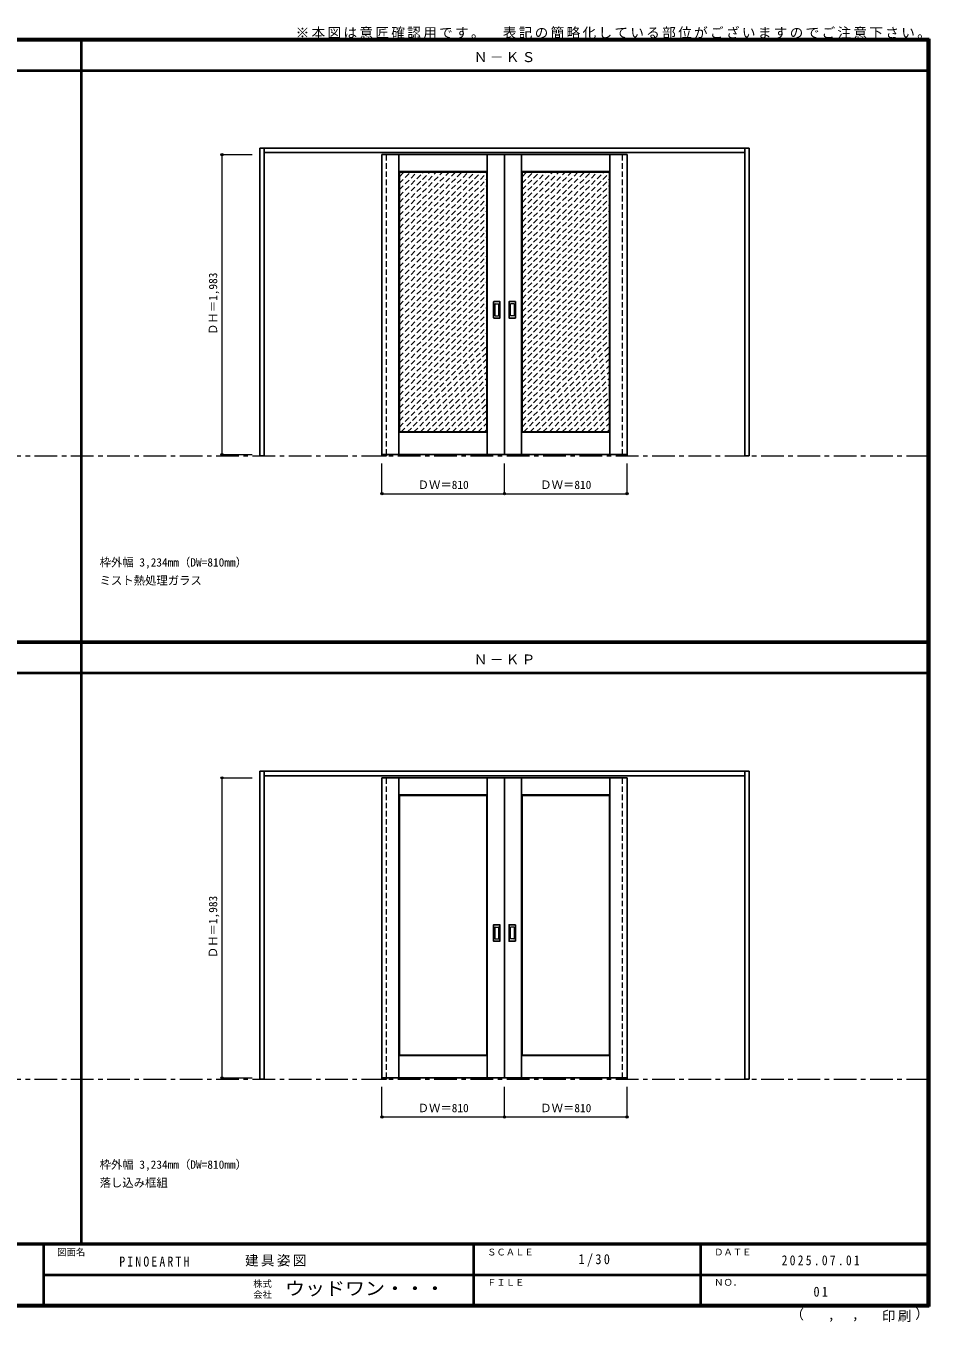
# Model space of a CAD drawing. Units: millimetres, scale not verified. Extents: x -6000 to 5700, y -4307 to 4260.
# Drawn here: x -267 to 5700, y -4307 to 4260 of the extents above; entities that cross this region are included whole.
import ezdxf
from ezdxf.enums import TextEntityAlignment as Align

# ---------------------------------------------------------------- set-up
doc = ezdxf.new("R2010")
doc.units = ezdxf.units.MM
doc.header["$LTSCALE"] = 30
doc.header["$PDMODE"] = 32
doc.header["$PDSIZE"] = 15
doc.linetypes.add('CHAIN1', pattern=[8, 5, -1, 1, -1])
doc.linetypes.add('DASHED1', pattern=[1.8, 1.2, -0.6])
for name, color, linetype, lineweight in [('0-1_通り芯', 7, 'CHAIN1', 18), ('0-2_扉', 3, 'Continuous', 25), ('0-3_仕上げ', 7, 'Continuous', 18), ('0-4_枠', 3, 'Continuous', 25), ('0-6_引手', 3, 'Continuous', 25), ('0-B_寸法', 7, 'Continuous', 9), ('0-C_ハッチ', 4, 'DASHED1', 9), ('F-1_枠', 6, 'Continuous', 40)]:
    doc.layers.add(name, color=color, linetype=linetype, lineweight=lineweight)
doc.layers.add('0-A_文字', color=7, linetype='Continuous')
doc.layers.add('F-A_文字', color=7, linetype='Continuous')
doc.styles.add('ＭＳ ゴシック', font='')
doc.styles.get('ＭＳ ゴシック').set_extended_font_data('MS Gothic')

msp = doc.modelspace()

# ---------------------------------------------------------------- linework, layer by layer
at = {"layer": '0-1_通り芯'}
for p, q in [((-5490, 1418), (5690, 1418)), ((-5490, -2701.25), (5700, -2701.25))]:
    msp.add_line(p, q, dxfattribs=at)
at = {"layer": '0-2_扉'}
for p, q in [((2085, 3409.5), (2895, 3409.5)), ((2085, 1426.5), (2085, 3409.5)), ((3705, 3409.5), (2895, 3409.5)), ((2895, 1426.5), (2895, 3409.5)), ((3705, 1426.5), (3705, 3409.5)), ((2085, 1426.5), (2895, 1426.5)), ((3705, 1426.5), (2895, 1426.5)), ((2085, -709.75), (2895, -709.75)), ((2085, -2692.75), (2085, -709.75)), ((3705, -709.75), (2895, -709.75)), ((2895, -2692.75), (2895, -709.75)), ((3705, -2692.75), (3705, -709.75)), ((2085, -2692.75), (2895, -2692.75)), ((3705, -2692.75), (2895, -2692.75))]:
    msp.add_line(p, q, dxfattribs=at)
at = {"layer": '0-2_扉', "color": 4, "linetype": 'DASHED1', "lineweight": 9}
for p, q in [((2115, 1426.5), (2115, 3409.5)), ((3675, 1426.5), (3675, 3409.5)), ((2115, -2692.75), (2115, -709.75)), ((3675, -2692.75), (3675, -709.75))]:
    msp.add_line(p, q, dxfattribs=at)
at = {"layer": '0-3_仕上げ'}
for p, q in [((2197, 1426.5), (2197, 3409.5)), ((2198.5, 3296), (2198.5, 3409.5)), ((2200, 3297.5), (2200, 3409.5)), ((2780, 3297.5), (2780, 3409.5)), ((2783, 1426.5), (2783, 3409.5)), ((3007, 1426.5), (3007, 3409.5)), ((3008.5, 3296), (3008.5, 3409.5)), ((3010, 3297.5), (3010, 3409.5)), ((3590, 3297.5), (3590, 3409.5)), ((3593, 1426.5), (3593, 3409.5)), ((2200, 3297.5), (2198.5, 3296)), ((2201, 3293.5), (2198.5, 3296)), ((2780, 3297.5), (2200, 3297.5)), ((2781.5, 3296), (2779, 3293.5)), ((3010, 3297.5), (3008.5, 3296)), ((3011, 3293.5), (3008.5, 3296)), ((3590, 3297.5), (3010, 3297.5)), ((3591.5, 3296), (3589, 3293.5)), ((2198.5, 1426.5), (2198.5, 1574)), ((2780, 1572.5), (2200, 1572.5)), ((2779, 1576.5), (2781.5, 1574)), ((2780, 1572.5), (2781.5, 1574)), ((2780, 1426.5), (2780, 1572.5)), ((2781.5, 1426.5), (2781.5, 1574)), ((3008.5, 1426.5), (3008.5, 1574)), ((3590, 1572.5), (3010, 1572.5)), ((3589, 1576.5), (3591.5, 1574)), ((3590, 1572.5), (3591.5, 1574)), ((3590, 1426.5), (3590, 1572.5)), ((3591.5, 1426.5), (3591.5, 1574)), ((2197, -2692.75), (2197, -709.75)), ((2198.5, -823.25), (2198.5, -709.75)), ((2200, -821.75), (2200, -709.75)), ((2780, -821.75), (2780, -709.75)), ((2783, -2692.75), (2783, -709.75)), ((3007, -2692.75), (3007, -709.75)), ((3008.5, -823.25), (3008.5, -709.75)), ((3010, -821.75), (3010, -709.75)), ((3590, -821.75), (3590, -709.75)), ((3593, -2692.75), (3593, -709.75)), ((2200, -821.75), (2198.5, -823.25)), ((2201, -825.75), (2198.5, -823.25)), ((2780, -821.75), (2200, -821.75)), ((2781.5, -823.25), (2779, -825.75)), ((3010, -821.75), (3008.5, -823.25)), ((3011, -825.75), (3008.5, -823.25)), ((3590, -821.75), (3010, -821.75)), ((3591.5, -823.25), (3589, -825.75)), ((2198.5, -2692.75), (2198.5, -2545.25)), ((2780, -2546.75), (2200, -2546.75)), ((2779, -2542.75), (2781.5, -2545.25)), ((2780, -2546.75), (2781.5, -2545.25)), ((2780, -2692.75), (2780, -2546.75)), ((2781.5, -2692.75), (2781.5, -2545.25)), ((3008.5, -2692.75), (3008.5, -2545.25)), ((3590, -2546.75), (3010, -2546.75)), ((3589, -2542.75), (3591.5, -2545.25)), ((3590, -2546.75), (3591.5, -2545.25)), ((3590, -2692.75), (3590, -2546.75)), ((3591.5, -2692.75), (3591.5, -2545.25))]:
    msp.add_line(p, q, dxfattribs=at)
at = {"layer": '0-3_仕上げ', "color": 3, "lineweight": 25}
for p, q in [((2779, 3293.5), (2201, 3293.5)), ((2201, 1576.5), (2201, 3293.5)), ((2779, 1576.5), (2779, 3293.5)), ((3589, 3293.5), (3011, 3293.5)), ((3011, 1576.5), (3011, 3293.5)), ((3589, 1576.5), (3589, 3293.5)), ((2779, 1576.5), (2201, 1576.5)), ((3589, 1576.5), (3011, 1576.5)), ((2779, -825.75), (2201, -825.75)), ((2201, -2542.75), (2201, -825.75)), ((2779, -2542.75), (2779, -825.75)), ((3589, -825.75), (3011, -825.75)), ((3011, -2542.75), (3011, -825.75)), ((3589, -2542.75), (3589, -825.75)), ((2779, -2542.75), (2201, -2542.75)), ((3589, -2542.75), (3011, -2542.75))]:
    msp.add_line(p, q, dxfattribs=at)
at = {"layer": '0-3_仕上げ'}
for points in [[(2780, 3297.5), (2781.5, 3296), (2781.5, 3409.5)], [(3590, 3297.5), (3591.5, 3296), (3591.5, 3409.5)], [(2200, 1426.5), (2200, 1572.5), (2198.5, 1574), (2201, 1576.5)], [(3010, 1426.5), (3010, 1572.5), (3008.5, 1574), (3011, 1576.5)], [(2780, -821.75), (2781.5, -823.25), (2781.5, -709.75)], [(3590, -821.75), (3591.5, -823.25), (3591.5, -709.75)], [(2200, -2692.75), (2200, -2546.75), (2198.5, -2545.25), (2201, -2542.75)], [(3010, -2692.75), (3010, -2546.75), (3008.5, -2545.25), (3011, -2542.75)]]:
    msp.add_lwpolyline(points, dxfattribs=at)
at = {"layer": '0-4_枠'}
for p, q in [((1278, 1418), (1278, 3453)), ((1278, 3453), (4512, 3453)), ((1308, 1418), (1308, 3453)), ((4482, 1418), (4482, 3453)), ((4512, 1418), (4512, 3453)), ((1308, 3423), (4482, 3423)), ((1308, 1418), (1278, 1418)), ((2085, 1426.5), (2085, 1418)), ((2085, 1418), (2115, 1418)), ((2115, 1426.5), (2115, 1418)), ((3675, 1426.5), (3675, 1418)), ((3675, 1418), (3705, 1418)), ((3705, 1426.5), (3705, 1418)), ((4512, 1418), (4482, 1418)), ((1278, -2701.25), (1278, -666.25)), ((1278, -666.25), (4512, -666.25)), ((1308, -2701.25), (1308, -666.25)), ((4482, -2701.25), (4482, -666.25)), ((4512, -2701.25), (4512, -666.25)), ((1308, -696.25), (4482, -696.25)), ((1308, -2701.25), (1278, -2701.25)), ((2085, -2692.75), (2085, -2701.25)), ((2085, -2701.25), (2115, -2701.25)), ((2115, -2692.75), (2115, -2701.25)), ((3675, -2692.75), (3675, -2701.25)), ((3675, -2701.25), (3705, -2701.25)), ((3705, -2692.75), (3705, -2701.25)), ((4512, -2701.25), (4482, -2701.25))]:
    msp.add_line(p, q, dxfattribs=at)
at = {"layer": '0-4_枠', "color": 4, "linetype": 'DASHED1', "lineweight": 9}
for p, q in [((2085, 1426.5), (2085, 3423)), ((2115, 1426.5), (2115, 3423)), ((3675, 1426.5), (3675, 3423)), ((3705, 1426.5), (3705, 3423)), ((2085, -2692.75), (2085, -696.25)), ((2115, -2692.75), (2115, -696.25)), ((3675, -2692.75), (3675, -696.25)), ((3705, -2692.75), (3705, -696.25))]:
    msp.add_line(p, q, dxfattribs=at)
at = {"layer": '0-6_引手'}
for p, q in [((2823, 2437.5), (2823, 2330.5)), ((2824.5, 2439), (2863.5, 2439)), ((2865, 2330.5), (2865, 2437.5)), ((2925, 2330.5), (2925, 2437.5)), ((2965.5, 2439), (2926.5, 2439)), ((2967, 2437.5), (2967, 2330.5)), ((2824.5, 2329), (2863.5, 2329)), ((2965.5, 2329), (2926.5, 2329)), ((2823, -1681.75), (2823, -1788.75)), ((2824.5, -1680.25), (2863.5, -1680.25)), ((2865, -1788.75), (2865, -1681.75)), ((2925, -1788.75), (2925, -1681.75)), ((2965.5, -1680.25), (2926.5, -1680.25)), ((2967, -1681.75), (2967, -1788.75)), ((2824.5, -1790.25), (2863.5, -1790.25)), ((2965.5, -1790.25), (2926.5, -1790.25))]:
    msp.add_line(p, q, dxfattribs=at)
at = {"layer": '0-6_引手', "color": 7, "lineweight": 18}
for p, q in [((2831.5, 2421.5), (2831.5, 2346.5)), ((2833, 2423), (2855, 2423)), ((2856.5, 2346.5), (2856.5, 2421.5)), ((2933.5, 2346.5), (2933.5, 2421.5)), ((2957, 2423), (2935, 2423)), ((2958.5, 2421.5), (2958.5, 2346.5)), ((2833, 2345), (2855, 2345)), ((2957, 2345), (2935, 2345)), ((2831.5, -1697.75), (2831.5, -1772.75)), ((2833, -1696.25), (2855, -1696.25)), ((2856.5, -1772.75), (2856.5, -1697.75)), ((2933.5, -1772.75), (2933.5, -1697.75)), ((2957, -1696.25), (2935, -1696.25)), ((2958.5, -1697.75), (2958.5, -1772.75)), ((2833, -1774.25), (2855, -1774.25)), ((2957, -1774.25), (2935, -1774.25))]:
    msp.add_line(p, q, dxfattribs=at)
at = {"layer": '0-6_引手'}
for centre, start, end in [((2824.5, 2437.5), 90, 180), ((2863.5, 2437.5), 0, 90), ((2926.5, 2437.5), 90, 180), ((2965.5, 2437.5), 0, 90), ((2824.5, 2330.5), 180, 270), ((2863.5, 2330.5), 270, 0), ((2926.5, 2330.5), 180, 270), ((2965.5, 2330.5), 270, 0), ((2824.5, -1681.75), 90, 180), ((2863.5, -1681.75), 0, 90), ((2926.5, -1681.75), 90, 180), ((2965.5, -1681.75), 0, 90), ((2824.5, -1788.75), 180, 270), ((2863.5, -1788.75), 270, 0), ((2926.5, -1788.75), 180, 270), ((2965.5, -1788.75), 270, 0)]:
    msp.add_arc(centre, 1.5, start, end, dxfattribs=at)
at = {"layer": '0-6_引手', "color": 7, "lineweight": 18}
for centre, start, end in [((2833, 2421.5), 90, 180), ((2855, 2421.5), 0, 90), ((2935, 2421.5), 90, 180), ((2957, 2421.5), 0, 90), ((2833, 2346.5), 180, 270), ((2855, 2346.5), 270, 0), ((2935, 2346.5), 180, 270), ((2957, 2346.5), 270, 0), ((2833, -1697.75), 90, 180), ((2855, -1697.75), 0, 90), ((2935, -1697.75), 90, 180), ((2957, -1697.75), 0, 90), ((2833, -1772.75), 180, 270), ((2855, -1772.75), 270, 0), ((2935, -1772.75), 180, 270), ((2957, -1772.75), 270, 0)]:
    msp.add_arc(centre, 1.5, start, end, dxfattribs=at)
at = {"layer": '0-B_寸法', "color": 4}
for p, q in [((1028, 3409.5), (1228, 3409.5)), ((1028, 3409.5), (1028, 1426.5)), ((1028, 1426.5), (1228, 1426.5)), ((2085, 1168), (2085, 1368)), ((2895, 1168), (2895, 1368)), ((3705, 1168), (3705, 1368)), ((2085, 1168), (3705, 1168)), ((1028, -709.75), (1228, -709.75)), ((1028, -709.75), (1028, -2692.75)), ((1028, -2692.75), (1228, -2692.75)), ((2085, -2951.25), (2085, -2751.25)), ((2895, -2951.25), (2895, -2751.25)), ((3705, -2951.25), (3705, -2751.25)), ((2085, -2951.25), (3705, -2951.25))]:
    msp.add_line(p, q, dxfattribs=at)
at = {"layer": '0-B_寸法'}
for p in [(1028, 3409.5), (1028, 1426.5), (2085, 1168), (2895, 1168), (3705, 1168), (1028, -709.75), (1028, -2692.75), (2085, -2951.25), (2895, -2951.25), (3705, -2951.25)]:
    msp.add_point(p, dxfattribs=at)
at = {"layer": '0-C_ハッチ'}
for p, q in [((2201, 3220.56), (2273.94, 3293.5)), ((2201, 2753.87), (2740.63, 3293.5)), ((2201, 2796.3), (2698.2, 3293.5)), ((2201, 2838.72), (2655.78, 3293.5)), ((2201, 2881.15), (2613.35, 3293.5)), ((2201, 2923.57), (2570.92, 3293.5)), ((2201, 2966), (2528.5, 3293.5)), ((2201, 3008.43), (2486.07, 3293.5)), ((2201, 3050.85), (2443.65, 3293.5)), ((2201, 3093.28), (2401.22, 3293.5)), ((2201, 3135.71), (2358.79, 3293.5)), ((2201, 3178.13), (2316.37, 3293.5)), ((2201, 3262.99), (2231.51, 3293.5)), ((2201, 2711.44), (2779, 3289.44)), ((3011, 3220.56), (3083.94, 3293.5)), ((3011, 2753.87), (3550.63, 3293.5)), ((3011, 2796.3), (3508.2, 3293.5)), ((3011, 2838.72), (3465.78, 3293.5)), ((3011, 2881.15), (3423.35, 3293.5)), ((3011, 2923.57), (3380.92, 3293.5)), ((3011, 2966), (3338.5, 3293.5)), ((3011, 3008.43), (3296.07, 3293.5)), ((3011, 3050.85), (3253.65, 3293.5)), ((3011, 3093.28), (3211.22, 3293.5)), ((3011, 3135.71), (3168.79, 3293.5)), ((3011, 3178.13), (3126.37, 3293.5)), ((3011, 3262.99), (3041.51, 3293.5)), ((3011, 2711.44), (3589, 3289.44)), ((2201, 2669.02), (2779, 3247.02)), ((2201, 2626.59), (2779, 3204.59)), ((3011, 2669.02), (3589, 3247.02)), ((3011, 2626.59), (3589, 3204.59)), ((2201, 2584.16), (2779, 3162.16)), ((2201, 2541.74), (2779, 3119.74)), ((3011, 2584.16), (3589, 3162.16)), ((3011, 2541.74), (3589, 3119.74)), ((2201, 2499.31), (2779, 3077.31)), ((2201, 2456.88), (2779, 3034.88)), ((3011, 2499.31), (3589, 3077.31)), ((3011, 2456.88), (3589, 3034.88)), ((2201, 2414.46), (2779, 2992.46)), ((2201, 2372.03), (2779, 2950.03)), ((3011, 2414.46), (3589, 2992.46)), ((3011, 2372.03), (3589, 2950.03)), ((2201, 2329.6), (2779, 2907.6)), ((2201, 2287.18), (2779, 2865.18)), ((3011, 2329.6), (3589, 2907.6)), ((3011, 2287.18), (3589, 2865.18)), ((2201, 2244.75), (2779, 2822.75)), ((2201, 2202.33), (2779, 2780.33)), ((3011, 2244.75), (3589, 2822.75)), ((3011, 2202.33), (3589, 2780.33)), ((2201, 2159.9), (2779, 2737.9)), ((2201, 2117.47), (2779, 2695.47)), ((3011, 2159.9), (3589, 2737.9)), ((3011, 2117.47), (3589, 2695.47)), ((2201, 2075.05), (2779, 2653.05)), ((2201, 2032.62), (2779, 2610.62)), ((3011, 2075.05), (3589, 2653.05)), ((3011, 2032.62), (3589, 2610.62)), ((2201, 1990.19), (2779, 2568.19)), ((2201, 1947.77), (2779, 2525.77)), ((3011, 1990.19), (3589, 2568.19)), ((3011, 1947.77), (3589, 2525.77)), ((2201, 1905.34), (2779, 2483.34)), ((2201, 1862.91), (2779, 2440.91)), ((3011, 1905.34), (3589, 2483.34)), ((3011, 1862.91), (3589, 2440.91)), ((2201, 1820.49), (2779, 2398.49)), ((2201, 1778.06), (2779, 2356.06)), ((2201, 1735.64), (2779, 2313.64)), ((3011, 1820.49), (3589, 2398.49)), ((3011, 1778.06), (3589, 2356.06)), ((3011, 1735.64), (3589, 2313.64)), ((2201, 1693.21), (2779, 2271.21)), ((2201, 1650.78), (2779, 2228.78)), ((3011, 1693.21), (3589, 2271.21)), ((3011, 1650.78), (3589, 2228.78)), ((2201, 1608.36), (2779, 2186.36)), ((2211.57, 1576.5), (2779, 2143.93)), ((3011, 1608.36), (3589, 2186.36)), ((3021.57, 1576.5), (3589, 2143.93)), ((2254, 1576.5), (2779, 2101.5)), ((2296.42, 1576.5), (2779, 2059.08)), ((3064, 1576.5), (3589, 2101.5)), ((3106.42, 1576.5), (3589, 2059.08)), ((2338.85, 1576.5), (2779, 2016.65)), ((2381.28, 1576.5), (2779, 1974.22)), ((3148.85, 1576.5), (3589, 2016.65)), ((3191.28, 1576.5), (3589, 1974.22)), ((2423.7, 1576.5), (2779, 1931.8)), ((2466.13, 1576.5), (2779, 1889.37)), ((3233.7, 1576.5), (3589, 1931.8)), ((3276.13, 1576.5), (3589, 1889.37)), ((2508.55, 1576.5), (2779, 1846.94)), ((2550.98, 1576.5), (2779, 1804.52)), ((3318.55, 1576.5), (3589, 1846.94)), ((3360.98, 1576.5), (3589, 1804.52)), ((2593.41, 1576.5), (2779, 1762.09)), ((2635.83, 1576.5), (2779, 1719.67)), ((3403.41, 1576.5), (3589, 1762.09)), ((3445.83, 1576.5), (3589, 1719.67)), ((2678.26, 1576.5), (2779, 1677.24)), ((2720.69, 1576.5), (2779, 1634.81)), ((3488.26, 1576.5), (3589, 1677.24)), ((3530.69, 1576.5), (3589, 1634.81)), ((2763.11, 1576.5), (2779, 1592.39)), ((3573.11, 1576.5), (3589, 1592.39))]:
    msp.add_line(p, q, dxfattribs=at)
at = {"layer": 'F-1_枠'}
for p, q in [((-6000, 4175), (5700, 4175)), ((-6000, 4170), (5700, 4170)), ((-6000, 4165), (5700, 4165)), ((100, -3790), (100, 4175)), ((5690, 4175), (5690, -4205)), ((5695, 4175), (5695, -4205)), ((5700, 4175), (5700, -4205)), ((-6000, 3965), (5700, 3965)), ((-6000, 190.5), (5700, 190.5)), ((-6000, 187.5), (5700, 187.5)), ((-6000, 184.5), (5700, 184.5)), ((-6000, -15.5), (5700, -15.5)), ((5700, -3790), (-6000, -3790)), ((5700, -3795), (-6000, -3795)), ((-150, -3795), (-150, -4195)), ((2690, -3795), (2690, -4195)), ((4190, -3795), (4190, -4195)), ((-150, -3995), (5690, -3995.01)), ((5700, -4195), (-6000, -4195)), ((5700, -4200), (-6000, -4200)), ((5700, -4205), (-6000, -4205))]:
    msp.add_line(p, q, dxfattribs=at)

# ---------------------------------------------------------------- texts
at = {"layer": '0-A_文字', "style": 'ＭＳ ゴシック'}
for s, p in [('枠外幅 3,234mm（DW=810mm）', (220, 670.5)), ('ミスト熱処理ガラス', (220, 550.5)), ('枠外幅 3,234mm（DW=810mm）', (220, -3310)), ('落し込み框組', (220, -3430))]:
    msp.add_text(s, height=54.99, dxfattribs=at).set_placement(p, align=Align.BOTTOM_LEFT)
at = {"layer": '0-A_文字', "char_height": 65.98, "attachment_point": 7, "style": 'ＭＳ ゴシック'}
for s, insert in [('\\T1.17;※本図は意匠確認用です。\u3000表記の簡略化している部位がございますのでご注意下さい。', (1515, 4175)), ('\\T1.17;Ｎ－ＫＳ', (2692.5, 4020)), ('\\T1.17;Ｎ－ＫＰ', (2692.5, 39.5))]:
    msp.add_mtext(s, dxfattribs=dict(at, insert=insert))
at = {"layer": '0-B_寸法', "style": 'ＭＳ ゴシック'}
for p in [(1013, 2217.75), (1013, -1901.5)]:
    msp.add_text('ＤＨ＝1,983', height=54.99, rotation=90, dxfattribs=at).set_placement(p, align=Align.BOTTOM_LEFT)
for p in [(2321.25, 1183), (3131.25, 1183), (2321.25, -2936.25), (3131.25, -2936.25)]:
    msp.add_text('ＤＷ＝810', height=54.99, dxfattribs=at).set_placement(p, align=Align.BOTTOM_LEFT)
at = {"layer": 'F-A_文字', "style": 'ＭＳ ゴシック'}
for s, height, p in [('図面名', 43.99, (-60, -3880)), ('ＳＣＡＬＥ', 43.99, (2780, -3880)), ('ＤＡＴＥ', 43.99, (4280, -3880)), ('株式', 43.99, (1235, -4089)), ('ＦＩＬＥ', 43.99, (2780, -4080)), ('ＮＯ．', 43.99, (4280, -4080)), ('会社', 43.99, (1235, -4161)), ('（', 65.98, (4784.03, -4308.31)), (',', 65.98, (5031.28, -4308.31)), (',', 65.98, (5190.2, -4305.53)), ('）', 65.98, (5608.4, -4304.13))]:
    msp.add_text(s, height=height, dxfattribs=at).set_placement(p, align=Align.BOTTOM_LEFT)
at = {"layer": 'F-A_文字', "style": 'ＭＳ ゴシック', "width": 1.1}
msp.add_text('ウッドワン・・・', height=87.98, dxfattribs=at).set_placement((1445, -4155), align=Align.BOTTOM_LEFT)
at = {"layer": 'F-A_文字', "char_height": 65.98, "attachment_point": 7, "style": 'ＭＳ ゴシック'}
for s, insert in [('\\T1.38;\\W0.9;1/30', (3383.75, -3940)), ('\\T1.39;\\W0.85;PINOEARTH', (350, -3940.79)), ('\\T1.17;建具姿図', (1180.42, -3940)), ('\\T1.39;\\W0.85;2025.07.01', (4726.25, -3932.5)), ('\\T1.36;\\W0.9;01', (4936.25, -4140)), ('\\T1.17;印刷', (5388.15, -4306.92))]:
    msp.add_mtext(s, dxfattribs=dict(at, insert=insert))

doc.saveas('drawing.dxf')
